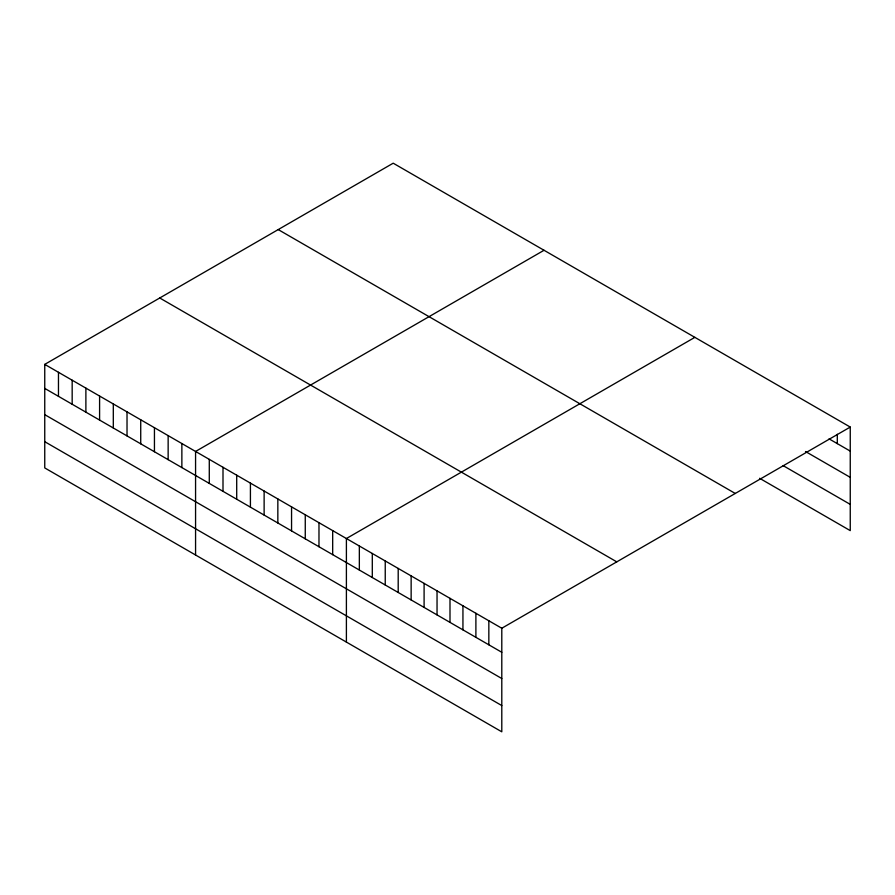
<?xml version="1.0" encoding="UTF-8"?>
<svg xmlns="http://www.w3.org/2000/svg" width="895" height="895" viewBox="0 0 895 895"><rect width="100%" height="100%" fill="white"/><g stroke="black" fill="none" stroke-linecap="round" stroke-linejoin="round"><path stroke-width="1.34" d="M44.75 364.377L501.793 628.245L501.793 731.808L44.75 467.928L44.75 364.377L393.207 163.192L850.25 427.072L850.25 530.623L759.609 478.288M544.037 250.276L195.569 451.449L195.569 555.012M694.856 337.348L346.399 538.533L346.399 642.084M501.793 628.245L850.25 427.072M829.061 438.863L850.25 451.102M805.511 451.516L850.25 477.348M783.147 465.635L850.25 504.377M278.222 229.59L735.254 493.458M159.746 297.99L616.778 561.859M44.75 388.408L501.793 652.287M44.75 414.653L501.793 678.522M44.75 441.694L501.793 705.562M837.306 434.276L837.306 443.629M488.838 620.772L488.838 644.803M475.894 613.299L475.894 637.329M462.939 605.814L462.939 629.856M449.995 598.341L449.995 622.383M437.04 590.868L437.04 614.899M424.096 583.395L424.096 607.425M411.141 575.91L411.141 599.952M398.197 568.437L398.197 592.468M385.242 560.964L385.242 584.994M372.298 553.479L372.298 577.521M359.342 546.006L359.342 570.048M332.683 530.612L332.683 554.654M318.978 522.702L318.978 546.733M305.262 514.782L305.262 538.824M291.557 506.872L291.557 530.903M277.842 498.951L277.842 522.982M264.126 491.031L264.126 515.072M250.421 483.121L250.421 507.152M236.705 475.2L236.705 499.242M223 467.291L223 491.321M209.285 459.37L209.285 483.412M181.864 443.54L181.864 467.57M168.148 435.619L168.148 459.661M154.443 427.709L154.443 451.74M140.728 419.789L140.728 443.83M127.023 411.879L127.023 435.91M113.307 403.958L113.307 427.989M99.591 396.037L99.591 420.079M85.886 388.128L85.886 412.159M72.171 380.207L72.171 404.249M58.466 372.298L58.466 396.328"/></g></svg>
